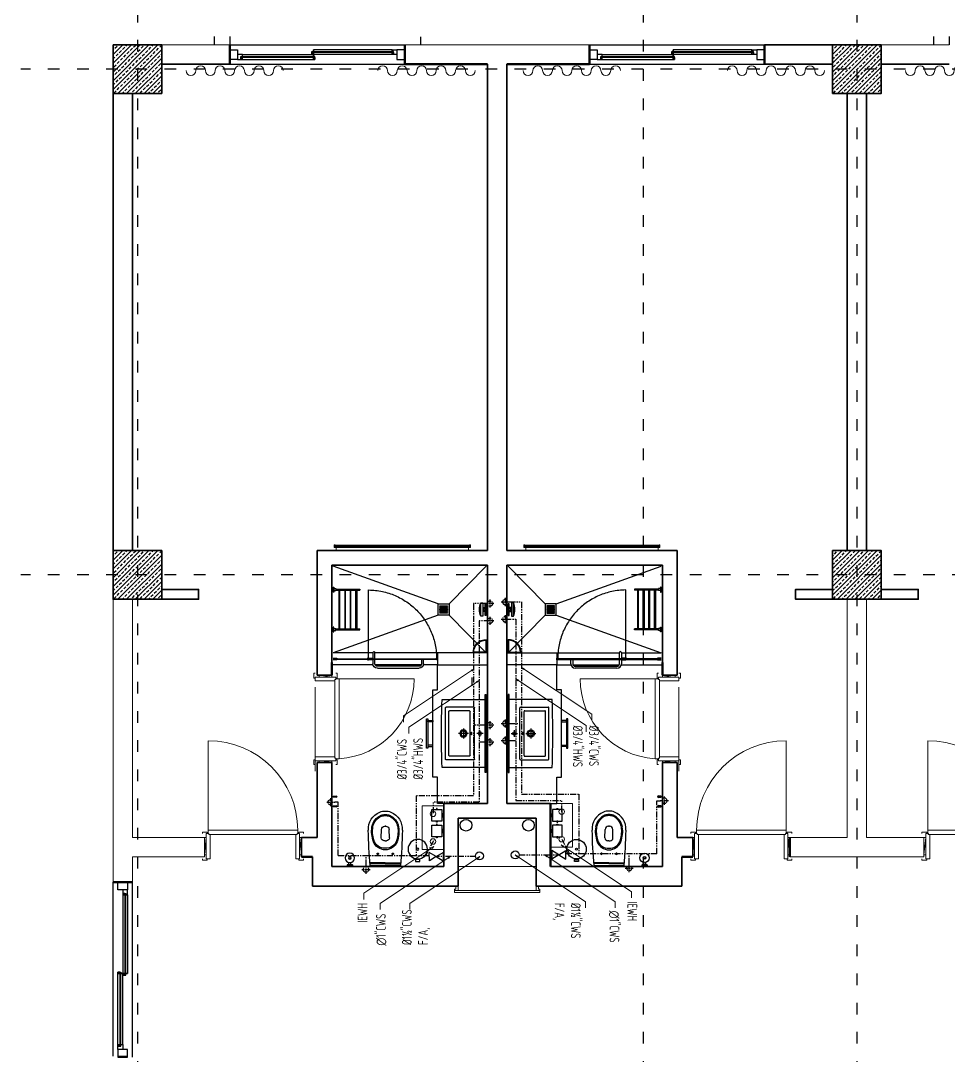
# Model space of a CAD drawing. Header units: millimetres. Extents: x 626118 to 667468, y 4481694 to 4492717.
# Drawn here: x 653691 to 654646, y 4484870 to 4485935 of the extents above; entities that cross this region are included whole.
import ezdxf

# ---------------------------------------------------------------- set-up
doc = ezdxf.new("R2010")
doc.units = ezdxf.units.MM
for name, pattern in [('ACAD_ISO03W100', [30, 12, -18]), ('DASHDOT', [1, 0.5, -0.25, 0, -0.25]), ('DUZ', [500, 500]), ('HIDDEN', [0.375, 0.25, -0.125]), ('HIDDEN2', [0.1875, 0.125, -0.0625]), ('PHANTOM', [2.5, 1.25, -0.25, 0.25, -0.25, 0.25, -0.25])]:
    doc.linetypes.add(name, pattern=pattern)
doc.layers.get('0').update_dxf_attribs({"color": 1, "linetype": 'DUZ'})
for name, color, linetype in [('0 MC MAHAL', 94, 'Continuous'), ('a_cam', 161, 'Continuous'), ('a_gorunus', 233, 'Continuous'), ('a_mobilya', 1, 'Continuous'), ('a_mobilya_tarama', 253, 'Continuous'), ('a_seramik', 241, 'Continuous'), ('a_seramik_tarama', 85, 'Continuous'), ('a_vitrifiye', 195, 'Continuous'), ('AGAC', 116, 'Continuous'), ('CWS', 2, 'DASHDOT'), ('GI-PIPE', 4, 'Continuous'), ('KOLTAR_F', 145, 'Continuous'), ('PEN', 161, 'Continuous'), ('PL-CWS', 80, 'PHANTOM'), ('PL_TEXT', 3, 'Continuous'), ('söve', 26, 'DUZ'), ('TESİSAT', 57, 'Continuous')]:
    doc.layers.add(name, color=color, linetype=linetype)
for name, color, linetype, lineweight in [('cam', 143, 'Continuous', 20), ('DUV', 220, 'Continuous', 50), ('DUVAR', 7, 'Continuous', 35), ('FE_MOBTEF.2', 33, 'Continuous', 18), ('FE_PERDE', 205, 'Continuous', 15), ('gor25', 142, 'Continuous', 25), ('iç duvar', 7, 'Continuous', 50), ('KAPEN', 151, 'Continuous', 9), ('KOLON_F', 3, 'Continuous', 35), ('sabt_tef', 181, 'Continuous', 30), ('WH', 7, 'Continuous', 5)]:
    doc.layers.add(name, color=color, linetype=linetype, lineweight=lineweight)
doc.styles.add('din.shx', font='din.shx', dxfattribs={"width": 0.7})

# ---------------------------------------------------------------- blocks, each defined once
blk = doc.blocks.new('new block')
at = {"layer": 'KAPEN'}
for p, q in [((105202.053, 48261.86), (105202.02, 48261.86)), ((105202.053, 48261.853), (105202.053, 48261.86)), ((105202.063, 48261.853), (105202.053, 48261.853)), ((105202.063, 48261.047), (105202.063, 48261.853)), ((105201.25, 48261.04), (105202.053, 48261.04)), ((105202.053, 48261.047), (105202.063, 48261.047)), ((105202.053, 48261.04), (105202.053, 48261.047))]:
    blk.add_line(p, q, dxfattribs=at)
for points in [[(105202.02, 48261.04), (105202.02, 48261.86)], [(105202.055, 48261.92), (105202.04, 48261.92), (105202.04, 48261.87), (105202.055, 48261.87)], [(105202.225, 48261.88), (105202.225, 48261.9), (105202.095, 48261.88), (105202.095, 48261.9)], [(105202.265, 48261.92), (105202.28, 48261.92), (105202.28, 48261.87), (105202.265, 48261.87)], [(105202.055, 48260.98), (105202.04, 48260.98), (105202.04, 48261.03), (105202.055, 48261.03)], [(105202.225, 48261.02), (105202.225, 48261), (105202.095, 48261.02), (105202.095, 48261)], [(105202.265, 48260.98), (105202.28, 48260.98), (105202.28, 48261.03), (105202.265, 48261.03)]]:
    blk.add_lwpolyline(points, dxfattribs=at)
for points in [[(105202.055, 48261.88), (105202.055, 48261.855), (105202.065, 48261.855), (105202.065, 48261.84), (105202.265, 48261.84), (105202.265, 48261.88)], [(105202.055, 48261.02), (105202.055, 48261.045), (105202.065, 48261.045), (105202.065, 48261.06), (105202.265, 48261.06), (105202.265, 48261.02)]]:
    blk.add_lwpolyline(points, close=True, dxfattribs=at)
blk.add_arc((105202.071, 48261.04), 0.822, 93.6023, 180, dxfattribs=at)
blk = doc.blocks.new('K210')
for p, q in [((0.04, 0.985), (0.04, 0.032)), ((0.04, 0.032), (0.047, 0.032)), ((0.047, 0.032), (0.047, 0.022)), ((0.047, 0.022), (0.953, 0.022)), ((0.953, 0.032), (0.96, 0.032)), ((0.953, 0.022), (0.953, 0.032)), ((0.96, 0.032), (0.96, 0.065))]:
    blk.add_line(p, q)
for points in [[(-0.02, 0.03), (-0.02, 0.045), (0.03, 0.045), (0.03, 0.03)], [(0.04, 0.065), (0.96, 0.065)], [(1.02, 0.03), (1.02, 0.045), (0.97, 0.045), (0.97, 0.03)], [(0.02, -0.19), (0, -0.19), (0.02, -0.01), (0, -0.01)], [(0.98, -0.19), (1, -0.19), (0.98, -0.01), (1, -0.01)], [(-0.02, -0.23), (-0.02, -0.245), (0.03, -0.245), (0.03, -0.23)], [(1.02, -0.23), (1.02, -0.245), (0.97, -0.245), (0.97, -0.23)]]:
    blk.add_lwpolyline(points)
for points in [[(0.02, 0.03), (0.045, 0.03), (0.045, 0.02), (0.06, 0.02), (0.06, -0.23), (0.02, -0.23)], [(0.98, 0.03), (0.955, 0.03), (0.955, 0.02), (0.94, 0.02), (0.94, -0.23), (0.98, -0.23)]]:
    blk.add_lwpolyline(points, close=True)
blk.add_arc((0.04, 0.065), 0.92, 0, 90)
blk = doc.blocks.new('rgtkjıtdkfgölv')
at = {"layer": 'FE_MOBTEF.2'}
for p, q in [((104445.908, 48877.932), (104445.908, 48877.962)), ((104447.268, 48877.932), (104447.268, 48877.962)), ((104445.908, 48877.932), (104445.888, 48877.932)), ((104445.888, 48877.932), (104445.888, 48877.902)), ((104445.888, 48877.902), (104445.898, 48877.902)), ((104445.898, 48877.914), (104445.898, 48877.922)), ((104445.898, 48877.922), (104447.278, 48877.922)), ((104445.898, 48877.922), (104445.908, 48877.922)), ((104445.898, 48877.902), (104445.898, 48877.922)), ((104445.898, 48877.908), (104445.898, 48877.914)), ((104445.898, 48877.914), (104447.278, 48877.914)), ((104447.278, 48877.914), (104445.898, 48877.914)), ((104447.278, 48877.908), (104445.898, 48877.908)), ((104445.908, 48877.922), (104445.908, 48877.932)), ((104447.261, 48877.932), (104445.914, 48877.932)), ((104447.268, 48877.932), (104447.288, 48877.932)), ((104447.268, 48877.922), (104447.268, 48877.932)), ((104447.278, 48877.922), (104447.268, 48877.922)), ((104447.278, 48877.902), (104447.278, 48877.922)), ((104447.278, 48877.922), (104447.278, 48877.914)), ((104447.278, 48877.914), (104447.278, 48877.908)), ((104447.288, 48877.902), (104447.278, 48877.902)), ((104447.288, 48877.932), (104447.288, 48877.902))]:
    blk.add_line(p, q, dxfattribs=at)
blk = doc.blocks.new('urejjnjf')
at = {"layer": 'sabt_tef'}
for p, q in [((104450.066, 49042.304), (104449.756, 49042.304)), ((104449.911, 49042.284), (104449.756, 49042.284)), ((104449.911, 49042.276), (104449.756, 49042.276)), ((104449.911, 49042.284), (104450.066, 49042.284)), ((104449.911, 49042.276), (104450.066, 49042.276)), ((104449.846, 49042.184), (104449.822, 49042.184)), ((104449.834, 49042.195), (104449.834, 49042.184)), ((104449.834, 49042.173), (104449.834, 49042.184)), ((104449.976, 49042.184), (104450.001, 49042.184)), ((104449.989, 49042.195), (104449.989, 49042.184)), ((104449.989, 49042.173), (104449.989, 49042.184)), ((104449.911, 49042.051), (104449.9, 49042.051)), ((104449.911, 49042.051), (104449.923, 49042.051)), ((104449.87, 49042.02), (104449.872, 49041.935)), ((104449.953, 49042.02), (104449.95, 49041.935)), ((104449.911, 49041.901), (104449.907, 49041.901)), ((104449.907, 49041.901), (104449.911, 49041.901)), ((104449.915, 49041.901), (104449.911, 49041.901)), ((104449.911, 49041.901), (104449.915, 49041.901))]:
    blk.add_line(p, q, dxfattribs=at)
for centre, major_axis, start_param, end_param in [((104454.736, 49041.852), (3.536, 3.536), 2.265542, 2.338186), ((104445.087, 49041.852), (-3.536, 3.536), 3.944999, 4.017643), ((104449.911, 49042.014), (0.0919, 0.0919), 0.785398, 1.997007), ((104449.834, 49042.184), (-0.0053, 0.0053), 3.926991, 7.068583), ((104449.834, 49042.184), (0.0053, 0.0053), 2.356194, 5.497787), ((104449.911, 49042.014), (-0.0919, 0.0919), 4.286178, 5.497787), ((104449.989, 49042.184), (-0.0053, 0.0053), 3.926991, 7.068583), ((104449.989, 49042.184), (0.0053, 0.0053), 2.356194, 5.497787), ((104450.07, 49041.955), (0.212, 0.212), 1.997007, 2.51551), ((104450.07, 49041.955), (0.205, 0.205), 2.057267, 2.51551), ((104449.9, 49042.015), (-0.0778, 0.0778), -0.884575, 0.555132), ((104449.9, 49042.021), (0.0212, 0.0212), 0.785398, 2.385987), ((104449.922, 49042.015), (0.0778, 0.0778), 5.728053, 7.16776), ((104449.923, 49042.021), (-0.0212, 0.0212), 3.897198, 5.497787), ((104449.752, 49041.955), (0.205, 0.205), 5.338472, 5.796715), ((104449.752, 49041.955), (0.212, 0.212), 5.338472, 5.856974), ((104449.926, 49041.931), (-0.134, 0.134), 0.731068, 1.971798), ((104449.907, 49041.936), (-0.0247, 0.0247), 0.815191, 2.356194), ((104449.915, 49041.936), (0.0247, 0.0247), 3.926991, 5.467994), ((104449.896, 49041.931), (0.134, 0.134), 4.311388, 5.552117), ((104449.926, 49041.931), (0.109, 0.109), 2.51551, 3.542594), ((104449.926, 49041.931), (-0.102, 0.102), 0.944713, 1.971798), ((104449.896, 49041.931), (-0.102, 0.102), 2.740591, 3.767676), ((104449.896, 49041.931), (-0.109, 0.109), 2.740591, 3.767676), ((104449.911, 49041.894), (0.106, 0.106), 3.542594, 3.926991), ((104449.911, 49041.894), (0.0806, 0.0806), 3.542594, 3.926991), ((104449.911, 49041.894), (0.0735, 0.0735), 3.542594, 3.926991), ((104449.911, 49041.894), (-0.0735, 0.0735), 2.356194, 2.740591), ((104449.911, 49041.894), (-0.0806, 0.0806), 2.356194, 2.740591), ((104449.911, 49041.894), (-0.106, 0.106), 2.356194, 2.740591)]:
    blk.add_ellipse(centre, major_axis=major_axis, ratio=1, start_param=start_param, end_param=end_param, dxfattribs=at)
blk = doc.blocks.new('sj4rıekfsdöşlçdoeköd')
blk.add_line((104449.338, 48901.752), (104449.338, 48901.767))
at = {"layer": 'a_cam'}
for p, q in [((104448.32, 48901.126), (104448.32, 48901.118)), ((104448.668, 48901.126), (104448.32, 48901.126)), ((104448.32, 48901.118), (104448.668, 48901.118)), ((104448.668, 48901.118), (104448.668, 48901.126)), ((104448.686, 48901.126), (104448.686, 48901.118)), ((104449.378, 48901.126), (104448.686, 48901.126)), ((104448.686, 48901.118), (104449.378, 48901.118)), ((104449.378, 48901.118), (104449.378, 48901.126))]:
    blk.add_line(p, q, dxfattribs=at)
at = {"layer": 'a_gorunus'}
for p, q in [((104448.724, 48901.18), (104448.312, 48901.18)), ((104449.221, 48901.18), (104448.746, 48901.18)), ((104449.388, 48901.18), (104449.242, 48901.18)), ((104448.723, 48901.056), (104448.312, 48901.056)), ((104449.388, 48901.056), (104448.743, 48901.056))]:
    blk.add_line(p, q, dxfattribs=at)
at = {"layer": 'a_mobilya'}
for p, q in [((104448.723, 48901.126), (104448.723, 48901.17)), ((104448.743, 48901.17), (104448.743, 48901.126)), ((104448.768, 48901.215), (104449.198, 48901.215)), ((104449.198, 48901.195), (104448.768, 48901.195)), ((104449.223, 48901.126), (104449.223, 48901.17)), ((104449.243, 48901.17), (104449.243, 48901.126)), ((104448.723, 48901.055), (104448.723, 48901.118)), ((104448.743, 48901.118), (104448.743, 48901.055))]:
    blk.add_line(p, q, dxfattribs=at)
for centre, major_axis, start_param, end_param in [((104448.768, 48901.17), (0.0318, 0.0318), 0.785398, 2.356194), ((104448.768, 48901.17), (0.0177, 0.0177), 0.785398, 2.356194), ((104449.198, 48901.17), (-0.0318, 0.0318), 3.926991, 5.497787), ((104449.198, 48901.17), (-0.0177, 0.0177), 3.926991, 5.497787), ((104448.733, 48901.055), (0.00707, 0.00707), 2.356194, 5.497787)]:
    blk.add_ellipse(centre, major_axis=major_axis, ratio=1, start_param=start_param, end_param=end_param, dxfattribs=at)
at = {"layer": 'a_mobilya_tarama', "linetype": 'HIDDEN2', "ltscale": 200}
for p, q in [((104449.393, 48900.67), (104448.312, 48901.056)), ((104449.508, 48900.67), (104449.888, 48901.056)), ((104449.41, 48900.626), (104449.41, 48900.621)), ((104449.49, 48900.626), (104449.41, 48900.626)), ((104449.41, 48900.621), (104449.49, 48900.621)), ((104449.411, 48900.65), (104449.411, 48900.645)), ((104449.491, 48900.65), (104449.411, 48900.65)), ((104449.411, 48900.645), (104449.491, 48900.645)), ((104449.411, 48900.638), (104449.411, 48900.633)), ((104449.491, 48900.638), (104449.411, 48900.638)), ((104449.411, 48900.633), (104449.491, 48900.633)), ((104449.49, 48900.621), (104449.49, 48900.626)), ((104449.491, 48900.645), (104449.491, 48900.65)), ((104449.491, 48900.633), (104449.491, 48900.638)), ((104449.393, 48900.555), (104448.312, 48900.168)), ((104449.41, 48900.603), (104449.41, 48900.598)), ((104449.49, 48900.603), (104449.41, 48900.603)), ((104449.41, 48900.598), (104449.49, 48900.598)), ((104449.41, 48900.592), (104449.41, 48900.587)), ((104449.49, 48900.592), (104449.41, 48900.592)), ((104449.41, 48900.587), (104449.49, 48900.587)), ((104449.41, 48900.58), (104449.41, 48900.575)), ((104449.49, 48900.58), (104449.41, 48900.58)), ((104449.41, 48900.575), (104449.49, 48900.575)), ((104449.411, 48900.615), (104449.411, 48900.61)), ((104449.491, 48900.615), (104449.411, 48900.615)), ((104449.411, 48900.61), (104449.491, 48900.61)), ((104449.49, 48900.598), (104449.49, 48900.603)), ((104449.49, 48900.587), (104449.49, 48900.592)), ((104449.49, 48900.575), (104449.49, 48900.58)), ((104449.491, 48900.61), (104449.491, 48900.615)), ((104449.508, 48900.555), (104449.888, 48900.168))]:
    blk.add_line(p, q, dxfattribs=at)
at = {"layer": 'a_seramik'}
for p, q in [((104449.388, 48902.606), (104449.388, 48902.337)), ((104449.45, 48902.606), (104449.388, 48902.606)), ((104449.338, 48902.337), (104449.338, 48901.437)), ((104449.388, 48902.337), (104449.338, 48902.337)), ((104449.338, 48901.437), (104449.388, 48901.437)), ((104449.388, 48901.437), (104449.388, 48901.18)), ((104449.388, 48901.18), (104449.9, 48901.18)), ((104449.388, 48901.056), (104449.388, 48901.18)), ((104449.9, 48901.056), (104449.388, 48901.056))]:
    blk.add_line(p, q, dxfattribs=at)
at = {"layer": 'a_seramik_tarama'}
for p, q in [((104448.85, 48901.18), (104448.85, 48901.195)), ((104449.15, 48901.18), (104449.15, 48901.195))]:
    blk.add_line(p, q, dxfattribs=at)
at = {"layer": 'a_vitrifiye'}
for p, q in [((104449.888, 48901.487), (104449.888, 48902.287)), ((104448.352, 48901.129), (104448.312, 48901.129)), ((104448.312, 48901.114), (104448.352, 48901.114)), ((104448.315, 48901.126), (104448.352, 48901.126)), ((104448.352, 48901.117), (104448.315, 48901.117)), ((104448.352, 48901.126), (104448.352, 48901.129)), ((104448.352, 48901.114), (104448.352, 48901.117)), ((104448.668, 48901.129), (104448.678, 48901.129)), ((104448.668, 48901.114), (104448.668, 48901.129)), ((104448.678, 48901.114), (104448.668, 48901.114)), ((104448.678, 48901.129), (104448.678, 48901.114)), ((104448.678, 48901.114), (104448.718, 48901.114)), ((104448.681, 48901.117), (104448.681, 48901.126)), ((104448.681, 48901.126), (104448.718, 48901.126)), ((104448.718, 48901.117), (104448.681, 48901.117)), ((104449.378, 48901.129), (104449.378, 48901.114)), ((104449.378, 48901.129), (104449.378, 48901.114)), ((104449.388, 48901.129), (104449.378, 48901.129)), ((104449.378, 48901.114), (104449.388, 48901.114)), ((104449.388, 48901.129), (104449.388, 48901.114)), ((104449.388, 48901.114), (104449.388, 48901.129))]:
    blk.add_line(p, q, dxfattribs=at)
at = {"layer": 'a_vitrifiye', "linetype": 'HIDDEN', "ltscale": 10}
for p, q in [((104448.678, 48901.129), (104448.678, 48900.411)), ((104448.718, 48901.129), (104448.678, 48901.129))]:
    blk.add_line(p, q, dxfattribs=at)
at = {"layer": 'a_vitrifiye', "linetype": 'HIDDEN'}
for p, q in [((104448.718, 48901.129), (104448.718, 48901.126)), ((104448.718, 48901.114), (104448.718, 48901.117))]:
    blk.add_line(p, q, dxfattribs=at)
at = {"layer": 'a_vitrifiye', "linetype": 'HIDDEN', "ltscale": 10}
blk.add_ellipse((104448.672, 48901.117), major_axis=(-0.499, 0.499), ratio=1, start_param=2.364699, end_param=3.928437, dxfattribs=at)
at = {"layer": 'sabt_tef'}
for p, q in [((104448.457, 48903.238), (104448.457, 48903.244)), ((104448.512, 48903.244), (104448.457, 48903.244)), ((104448.512, 48903.238), (104448.457, 48903.238)), ((104448.46, 48903.234), (104448.46, 48903.238)), ((104448.46, 48903.234), (104448.509, 48903.234)), ((104448.475, 48903.232), (104448.475, 48903.214)), ((104448.495, 48903.232), (104448.495, 48903.214)), ((104448.509, 48903.234), (104448.509, 48903.238)), ((104448.512, 48903.238), (104448.512, 48903.244)), ((104449.162, 48903.202), (104449.205, 48903.202)), ((104449.162, 48903.181), (104449.162, 48903.202)), ((104449.205, 48903.181), (104449.162, 48903.181)), ((104449.205, 48903.202), (104449.205, 48903.181)), ((104449.375, 48902.959), (104449.375, 48902.949)), ((104449.385, 48902.959), (104449.375, 48902.959)), ((104449.385, 48902.949), (104449.385, 48902.959)), ((104449.43, 48902.949), (104449.33, 48902.949)), ((104449.33, 48902.949), (104449.33, 48902.829)), ((104449.375, 48902.949), (104449.385, 48902.949)), ((104449.43, 48902.829), (104449.43, 48902.949)), ((104449.43, 48902.892), (104449.435, 48902.892)), ((104449.435, 48902.887), (104449.43, 48902.887)), ((104449.435, 48902.904), (104449.445, 48902.904)), ((104449.435, 48902.874), (104449.435, 48902.904)), ((104449.435, 48902.892), (104449.435, 48902.887)), ((104449.445, 48902.874), (104449.435, 48902.874)), ((104449.445, 48902.904), (104449.445, 48902.874)), ((104449.33, 48902.829), (104449.43, 48902.829)), ((104449.43, 48902.789), (104449.33, 48902.789)), ((104449.33, 48902.789), (104449.33, 48902.669)), ((104449.375, 48902.829), (104449.385, 48902.829)), ((104449.375, 48902.819), (104449.375, 48902.829)), ((104449.385, 48902.819), (104449.375, 48902.819)), ((104449.375, 48902.799), (104449.375, 48902.789)), ((104449.385, 48902.799), (104449.375, 48902.799)), ((104449.375, 48902.789), (104449.385, 48902.789)), ((104449.385, 48902.829), (104449.385, 48902.819)), ((104449.385, 48902.789), (104449.385, 48902.799)), ((104449.43, 48902.669), (104449.43, 48902.789)), ((104448.312, 48902.641), (104448.312, 48902.631)), ((104448.342, 48902.641), (104448.312, 48902.641)), ((104448.342, 48902.641), (104448.342, 48902.645)), ((104449.33, 48902.669), (104449.43, 48902.669)), ((104449.375, 48902.669), (104449.385, 48902.669)), ((104449.375, 48902.659), (104449.375, 48902.669)), ((104449.385, 48902.659), (104449.375, 48902.659)), ((104449.385, 48902.669), (104449.385, 48902.659)), ((104449.43, 48902.732), (104449.435, 48902.732)), ((104449.435, 48902.727), (104449.43, 48902.727)), ((104449.435, 48902.744), (104449.445, 48902.744)), ((104449.435, 48902.714), (104449.435, 48902.744)), ((104449.435, 48902.732), (104449.435, 48902.727)), ((104449.445, 48902.714), (104449.435, 48902.714)), ((104449.445, 48902.744), (104449.445, 48902.714)), ((104448.312, 48902.631), (104448.342, 48902.631)), ((104448.312, 48902.541), (104448.312, 48902.531)), ((104448.342, 48902.541), (104448.312, 48902.541)), ((104448.342, 48902.627), (104448.342, 48902.631)), ((104448.342, 48902.541), (104448.342, 48902.545)), ((104448.312, 48902.531), (104448.342, 48902.531)), ((104448.342, 48902.527), (104448.342, 48902.531)), ((104449.881, 48902.237), (104449.44, 48902.237)), ((104449.878, 48902.287), (104449.878, 48901.487)), ((104449.888, 48902.287), (104449.878, 48902.287)), ((104449.888, 48901.544), (104449.888, 48902.23)), ((104449.468, 48902.15), (104449.468, 48901.624)), ((104449.761, 48902.157), (104449.475, 48902.157)), ((104449.504, 48902.114), (104449.504, 48901.66)), ((104449.716, 48902.121), (104449.511, 48902.121)), ((104449.723, 48902.114), (104449.723, 48901.66)), ((104449.768, 48902.15), (104449.768, 48901.624)), ((104449.273, 48902.037), (104449.273, 48901.737)), ((104449.288, 48902.037), (104449.273, 48902.037)), ((104449.288, 48901.737), (104449.288, 48902.037)), ((104449.288, 48902.007), (104449.288, 48902.022)), ((104449.288, 48902.022), (104449.338, 48902.022)), ((104449.338, 48902.007), (104449.288, 48902.007)), ((104449.653, 48901.835), (104449.653, 48901.94)), ((104449.823, 48901.92), (104449.823, 48901.854)), ((104449.706, 48901.887), (104449.601, 48901.887)), ((104449.856, 48901.887), (104449.791, 48901.887)), ((104449.273, 48901.737), (104449.288, 48901.737)), ((104449.288, 48901.767), (104449.288, 48901.752)), ((104449.338, 48901.767), (104449.288, 48901.767)), ((104449.288, 48901.752), (104449.338, 48901.752)), ((104449.761, 48901.617), (104449.475, 48901.617)), ((104449.716, 48901.653), (104449.511, 48901.653)), ((104449.44, 48901.537), (104449.881, 48901.537)), ((104449.878, 48901.487), (104449.888, 48901.487)), ((104449.888, 48901.056), (104449.754, 48901.056)), ((104449.883, 48901.051), (104449.759, 48901.051)), ((104449.883, 48900.927), (104449.883, 48901.051)), ((104449.888, 48900.922), (104449.888, 48901.056)), ((104448.312, 48900.792), (104448.312, 48900.842)), ((104448.312, 48900.842), (104448.322, 48900.842)), ((104448.322, 48900.842), (104448.322, 48900.792)), ((104448.322, 48900.792), (104448.312, 48900.792)), ((104448.322, 48900.827), (104448.342, 48900.827)), ((104448.322, 48900.807), (104448.342, 48900.807)), ((104448.342, 48900.827), (104448.342, 48900.807)), ((104448.342, 48900.822), (104448.587, 48900.822)), ((104448.342, 48900.812), (104448.587, 48900.812)), ((104448.372, 48900.812), (104448.382, 48900.812)), ((104448.372, 48900.412), (104448.372, 48900.812)), ((104448.382, 48900.812), (104448.382, 48900.412)), ((104448.432, 48900.812), (104448.442, 48900.812)), ((104448.432, 48900.412), (104448.432, 48900.812)), ((104448.442, 48900.812), (104448.442, 48900.412)), ((104448.487, 48900.812), (104448.497, 48900.812)), ((104448.487, 48900.412), (104448.487, 48900.812)), ((104448.497, 48900.812), (104448.497, 48900.412)), ((104448.557, 48900.812), (104448.547, 48900.812)), ((104448.547, 48900.812), (104448.547, 48900.412)), ((104448.557, 48900.412), (104448.557, 48900.812)), ((104448.587, 48900.822), (104448.587, 48900.812)), ((104449.393, 48900.67), (104449.393, 48900.555)), ((104449.508, 48900.67), (104449.393, 48900.67)), ((104449.508, 48900.555), (104449.508, 48900.67)), ((104449.853, 48900.682), (104449.833, 48900.682)), ((104449.833, 48900.682), (104449.833, 48900.542)), ((104449.853, 48900.682), (104449.833, 48900.682)), ((104449.853, 48900.617), (104449.853, 48900.682)), ((104449.853, 48900.542), (104449.853, 48900.682)), ((104449.865, 48900.617), (104449.853, 48900.617)), ((104449.865, 48900.617), (104449.853, 48900.617)), ((104449.858, 48900.632), (104449.858, 48900.617)), ((104449.878, 48900.632), (104449.858, 48900.632)), ((104449.888, 48900.624), (104449.863, 48900.624)), ((104449.863, 48900.624), (104449.863, 48900.622)), ((104449.863, 48900.622), (104449.863, 48900.624)), ((104449.863, 48900.624), (104449.888, 48900.624)), ((104449.863, 48900.622), (104449.873, 48900.622)), ((104449.883, 48900.622), (104449.863, 48900.622)), ((104449.878, 48900.672), (104449.878, 48900.624)), ((104449.888, 48900.672), (104449.878, 48900.672)), ((104449.878, 48900.624), (104449.878, 48900.632)), ((104449.883, 48900.602), (104449.883, 48900.622)), ((104449.888, 48900.552), (104449.888, 48900.672)), ((104449.888, 48900.6), (104449.888, 48900.624)), ((104449.888, 48900.624), (104449.888, 48900.6)), ((104449.393, 48900.555), (104449.508, 48900.555)), ((104449.833, 48900.542), (104449.853, 48900.542)), ((104449.833, 48900.542), (104449.853, 48900.542)), ((104449.853, 48900.542), (104449.853, 48900.607)), ((104449.853, 48900.607), (104449.865, 48900.607)), ((104449.853, 48900.607), (104449.865, 48900.607)), ((104449.858, 48900.607), (104449.858, 48900.592)), ((104449.858, 48900.592), (104449.878, 48900.592)), ((104449.873, 48900.602), (104449.863, 48900.602)), ((104449.863, 48900.602), (104449.863, 48900.6)), ((104449.863, 48900.6), (104449.863, 48900.602)), ((104449.863, 48900.602), (104449.883, 48900.602)), ((104449.863, 48900.6), (104449.888, 48900.6)), ((104449.888, 48900.6), (104449.863, 48900.6)), ((104449.878, 48900.592), (104449.878, 48900.6)), ((104449.878, 48900.6), (104449.878, 48900.552)), ((104449.878, 48900.552), (104449.888, 48900.552)), ((104448.312, 48900.432), (104448.312, 48900.382)), ((104448.322, 48900.432), (104448.312, 48900.432)), ((104448.322, 48900.382), (104448.322, 48900.432)), ((104448.322, 48900.417), (104448.342, 48900.417)), ((104448.342, 48900.397), (104448.342, 48900.417)), ((104448.342, 48900.412), (104448.587, 48900.412)), ((104448.382, 48900.412), (104448.372, 48900.412)), ((104448.442, 48900.412), (104448.432, 48900.412)), ((104448.497, 48900.412), (104448.487, 48900.412)), ((104448.547, 48900.412), (104448.557, 48900.412)), ((104448.587, 48900.402), (104448.587, 48900.412)), ((104448.312, 48900.382), (104448.322, 48900.382)), ((104448.322, 48900.397), (104448.342, 48900.397)), ((104448.342, 48900.402), (104448.587, 48900.402))]:
    blk.add_line(p, q, dxfattribs=at)
for centre, major_axis, ratio, start_param, end_param in [((104448.485, 48903.166), (0.0346, 0.0346), 1, 0.785398, 7.068583), ((104448.485, 48903.166), (0.0099, 0.0099), 1, 0.785398, 7.068583), ((104448.485, 48903.166), (-0.00707, 0.00707), 1, -0.785398, 5.497787), ((104449.184, 48903.076), (-0.0708, 0.0708), 1, -0.785398, 5.497787), ((104449.184, 48903.076), (0.00765, 0.00765), 1, 0.785398, 7.068583), ((104448.342, 48902.636), (0.00636, 0.00636), 1, 3.926991, 7.068583), ((104448.342, 48902.536), (0.00636, 0.00636), 1, 3.926991, 7.068583), ((104461.193, 48901.887), (8.319, 8.319), 1, 2.327015, 2.385374), ((104449.44, 48902.23), (-0.00495, 0.00495), 1, -0.785398, 0.751244), ((104449.881, 48902.23), (-0.00495, 0.00495), 1, 3.926991, 5.497787), ((104449.475, 48902.15), (-0.00495, 0.00495), 1, -0.785398, 0.785398), ((104449.511, 48902.114), (-0.00495, 0.00495), 1, -0.785398, 0.785398), ((104449.716, 48902.114), (-0.00495, 0.00495), 1, 3.926991, 5.497787), ((104449.761, 48902.15), (-0.00495, 0.00495), 1, 3.926991, 5.497787), ((104449.653, 48901.887), (0.0265, 0.0265), 1, 3.926991, 10.210176), ((104449.653, 48901.887), (0.0184, 0.0184), 1, 3.926991, 10.210176), ((104449.737, 48901.887), (0, 0.0123), 0.321168, 0, 6.283185), ((104449.823, 48901.887), (0.0124, 0.0124), 1, 3.926991, 10.210176), ((104449.475, 48901.624), (0.00495, 0.00495), 1, 2.356194, 3.926991), ((104449.511, 48901.66), (0.00495, 0.00495), 1, 2.356194, 3.926991), ((104449.716, 48901.66), (0.00495, 0.00495), 1, 3.926991, 5.497787), ((104449.761, 48901.624), (0.00495, 0.00495), 1, 3.926991, 5.497787), ((104449.44, 48901.544), (-0.00495, 0.00495), 1, 0.819553, 2.356194), ((104449.881, 48901.544), (0.00495, 0.00495), 1, 3.926991, 5.497787), ((104449.884, 48901.052), (-0.0917, 0.0917), 1, 0.751374, 2.390218), ((104449.884, 48901.052), (-0.0882, 0.0882), 1, 0.790124, 2.351469), ((104449.989, 48900.612), (0.121, 0.121), 1, 1.934008, 2.778381), ((104449.989, 48900.612), (0.121, 0.121), 1, 1.934008, 2.778381), ((104449.873, 48900.612), (0.00707, 0.00707), 1, 0.785398, 7.068583), ((104449.873, 48900.612), (-0.00707, 0.00707), 1, -0.785398, 0.261799), ((104449.873, 48900.612), (0.00707, 0.00707), 1, 2.879793, 3.926991)]:
    blk.add_ellipse(centre, major_axis=major_axis, ratio=ratio, start_param=start_param, end_param=end_param, dxfattribs=at)
at = {"layer": '0 MC MAHAL'}
blk.add_blockref('urejjnjf', (-1.061, -139.06), dxfattribs=at)
blk = doc.blocks.new('GEN_BLOCK00601')
at = {"linetype": 'Continuous', "ltscale": 50}
for centre, start, end in [((50, 50), 0, 180), ((150, 50), 180, 0), ((250, 50), 0, 180), ((350, 50), 180, 0), ((450, 50), 0, 180), ((550, 50), 180, 0), ((650, 50), 0, 180), ((750, 50), 180, 0), ((850, 50), 0, 180), ((950, 50), 180, 0)]:
    blk.add_arc(centre, 50, start, end, dxfattribs=at)
for tag in ['FLOOR', 'Sfb']:
    blk.add_attdef(tag, (0, 0), '', height=1)
blk = doc.blocks.new('WH')
blk.add_lwpolyline([(-11.63, -8.07), (4.63, -8.07), (4.63, 0), (-11.63, 0)], close=True)
for centre in [(-8.63, -4.03), (1.63, -4.03)]:
    blk.add_circle(centre, 1.02)
blk = doc.blocks.new('GATE')
at = {"layer": 'GI-PIPE', "color": 1, "linetype": 'Continuous'}
for points in [[(-0.02, 6.63), (-4.08, 13.26)], [(3.98, 13.26), (-4.08, 13.26)], [(-0.02, 6.63), (3.98, 13.26)], [(-0.02, 6.63), (-4.02, 0)], [(-4.02, 0), (4.04, 0)], [(-0.02, 6.63), (4.04, 0)]]:
    blk.add_lwpolyline(points, dxfattribs=at)
blk = doc.blocks.new('DN PIPE')
at = {"color": 1}
for p, q in [((1.5, 0), (-1.5, 0)), ((0, -1.5, 0), (0, 1.5, 0))]:
    blk.add_line(p, q, dxfattribs=at)
blk.add_arc((0, 0, 0), 1, 230.6789, 129.3211, dxfattribs=at)
blk = doc.blocks.new('A$C9070866a')
at = {"layer": 'iç duvar', "color": 1, "linetype": 'Continuous', "lineweight": 5}
for p, q in [((54.5, 72.2, 0), (6.4, 0)), ((54.5, 72.2, 0), (52.5, 70.3)), ((54.5, 72.2, 0), (53.4, 69.6)), ((6.4, 0), (0, 0))]:
    blk.add_line(p, q, dxfattribs=at)
blk = doc.blocks.new('A$Caae8b343')
at = {"layer": 'PL-CWS', "ltscale": 5}
for p, q in [((256.1, 160.2, 0), (256.1, 163.7, 0)), ((310.8, 160.2), (256.1, 160.2)), ((310.8, 160.2), (310.8, 66.4, 0.6)), ((321.2, 131.6, 0), (310.8, 131.6, 0)), ((249.3, 20.9, 0), (249.3, 80, 0)), ((249.3, 80, 0), (311.2, 80, 0)), ((295.7, 62.3), (310.8, 70.2)), ((311.9, 18.5, 0), (311.9, 58, 0)), ((51.8, 8.3, 0), (51.8, 20.9, 0)), ((51.8, 20.9, 0), (249.3, 20.9, 0)), ((176.7, 8.4, 0), (176.7, 20.9, 0))]:
    blk.add_line(p, q, dxfattribs=at)
at = {"layer": 'PL-CWS', "color": 1, "ltscale": 5}
for p, q in [((256, 15.2, 0), (256, 62.3, 0)), ((267.4, 62.3), (256, 62.3)), ((69.5, 4.1, 0), (69.5, 15.2, 0)), ((69.5, 15.2, 0), (256, 15.2, 0)), ((194.3, 8.4, 0), (194.3, 15.2, 0))]:
    blk.add_line(p, q, dxfattribs=at)
at = {"layer": 'PL-CWS', "linetype": 'Continuous', "ltscale": 3}
blk.add_circle((311.9, 14.4, 0), 4.07, dxfattribs=at)
at = {"layer": 'CWS', "color": 1, "linetype": 'ByBlock', "ltscale": 3, "xscale": 1.075385678613699, "yscale": 1.075385678613699, "zscale": 1.075385678613699, "rotation": 359.7184051430769}
blk.add_blockref('GATE', (311.8, 52.2, 0.6), dxfattribs=at)
at = {"layer": 'iç duvar', "color": 1, "linetype": 'Continuous', "lineweight": 5, "rotation": 180}
for p in [(356.1, 133.9), (366.4, 117.2, 0), (173.6, 93.2, 0), (185.2, 87.4, 0), (366.4, 86.6, 0)]:
    blk.add_blockref('A$C9070866a', p, dxfattribs=at)
at = {"layer": 'PL-CWS', "color": 1, "linetype": 'ByBlock', "xscale": 2.765509595867254, "yscale": 2.765509595867254, "zscale": 2.765509595867254}
for p, rotation in [((256.1, 167.8, 0), 90), ((51.8, 4.1, 0), 270), ((69.5, 4.1, 0), 270), ((176.7, 4.2, 0), 270), ((194.3, 4.2, 0), 270)]:
    blk.add_blockref('DN PIPE', p, dxfattribs=dict(at, rotation=rotation))
blk.add_blockref('DN PIPE', (325.4, 131.6, 0), dxfattribs=at)
at = {"layer": 'WH', "xscale": -2.765509595867254, "yscale": 2.765509595867254, "zscale": 2.765509595867254, "rotation": 180}
blk.add_blockref('WH', (291.2, 51.1, 0), dxfattribs=at)
at = {"layer": 'PL_TEXT', "insert": (380, 139.8, 12.2), "char_height": 10, "width": 380, "attachment_point": 3, "line_spacing_factor": 1.26, "style": 'din.shx'}
blk.add_mtext('IEWH', dxfattribs=at)
at = {"layer": 'PL_TEXT', "char_height": 10, "width": 110.176, "attachment_point": 7, "style": 'din.shx'}
for s, insert in [('∅1"CWS', (369.2, 110.8)), ('%%C3/4"CWS\\P%%C3/4"HWS', (178.9, 73.7)), ('%%C1½"CWS \\PF/A, ', (361.2, 52.7))]:
    blk.add_mtext(s, dxfattribs=dict(at, insert=insert))
blk = doc.blocks.new('A$C30d42b69')
at = {"layer": 'PL-CWS', "ltscale": 5}
for p, q in [((163.7, 687.9, 0), (151, 687.9, 0)), ((151, 687.9, 0), (151, 490.3, 0)), ((163.6, 563, 0), (151, 563, 0)), ((151, 490.3, 0), (91.9, 490.3, 0)), ((91.9, 490.3, 0), (91.9, 428.4, 0)), ((11.8, 483.6, 0), (8.3, 483.6, 0)), ((11.8, 428.9), (11.8, 483.6)), ((109.7, 444), (101.8, 428.9)), ((11.8, 428.9), (105.6, 428.9, 0.6)), ((40.4, 418.4, 0), (40.4, 428.9, 0)), ((153.5, 427.8, 0), (114, 427.8, 0))]:
    blk.add_line(p, q, dxfattribs=at)
at = {"layer": 'PL-CWS', "color": 1, "ltscale": 5}
for p, q in [((167.8, 670.2, 0), (156.8, 670.2, 0)), ((156.8, 670.2, 0), (156.8, 483.7, 0)), ((163.6, 545.3, 0), (156.8, 545.3, 0)), ((156.8, 483.7, 0), (109.7, 483.7, 0)), ((109.7, 472.3), (109.7, 483.7))]:
    blk.add_line(p, q, dxfattribs=at)
at = {"layer": 'PL-CWS', "linetype": 'Continuous', "ltscale": 3}
blk.add_circle((157, 428.5, 0), 4.07, dxfattribs=at)
at = {"layer": 'söve'}
blk.add_line((149.1, 611.9), (149.1, 603.3), dxfattribs=at)
at = {"layer": 'CWS', "color": 1, "linetype": 'ByBlock', "ltscale": 3, "xscale": -1.075385678613699, "yscale": 1.075385678613699, "zscale": 1.075385678613699, "rotation": 90.28159485692315}
blk.add_blockref('GATE', (119.8, 427.8, 0.6), dxfattribs=at)
at = {"layer": 'iç duvar', "color": 1, "linetype": 'Continuous', "lineweight": 5, "xscale": -1, "rotation": 270}
for p in [(78.8, 566.1, 0), (84.5, 554.5, 0), (38.1, 383.6), (54.8, 373.3, 0), (85.4, 373.3, 0)]:
    blk.add_blockref('A$C9070866a', p, dxfattribs=at)
at = {"layer": 'PL-CWS', "color": 1, "linetype": 'ByBlock', "xscale": -2.765509595867254, "yscale": 2.765509595867254, "zscale": 2.765509595867254}
for p, rotation in [((167.8, 687.9, 0), 180), ((167.8, 670.2, 0), 180), ((167.7, 563, 0), 180), ((167.7, 545.3, 0), 180), ((40.4, 414.3, 0), 90)]:
    blk.add_blockref('DN PIPE', p, dxfattribs=dict(at, rotation=rotation))
blk.add_blockref('DN PIPE', (4.1, 483.6, 0), dxfattribs=at)
at = {"layer": 'WH', "xscale": 2.765509595867254, "yscale": 2.765509595867254, "zscale": 2.765509595867254, "rotation": 270}
blk.add_blockref('WH', (120.4, 447.8, 0), dxfattribs=at)
at = {"layer": 'PL_TEXT', "char_height": 10, "width": 110.176, "attachment_point": 7, "rotation": 90, "style": 'din.shx'}
for s, insert in [('%%C3/4"CWS\\P%%C3/4"HWS', (99, 507.1)), ('%%C1½"CWS \\PF/A, ', (106.4, 336.9)), ('∅1"CWS', (61.4, 336.2))]:
    blk.add_mtext(s, dxfattribs=dict(at, insert=insert))
at = {"layer": 'PL_TEXT', "insert": (31.8, 380, 12.2), "char_height": 10, "width": 380, "attachment_point": 3, "rotation": 90, "line_spacing_factor": 1.26, "style": 'din.shx'}
blk.add_mtext('IEWH', dxfattribs=at)

msp = doc.modelspace()

# ---------------------------------------------------------------- hatches: boundary and pattern name
at = {"layer": 'KOLTAR_F'}
h = msp.add_hatch(dxfattribs=at)
h.set_pattern_fill('ANSI33', color=256, style=0)
h.set_pattern_definition([(45, (-6797.8953, -18502.6774), (-4.4901280605, 4.4901280605), []), (45, (-6793.405, -18502.6774), (-4.4901280605, 4.4901280605), [3.175, -1.5875])])
h.paths.add_polyline_path([(653785.58, 4485909.79), (653835.58, 4485909.79), (653835.58, 4485859.79), (653785.58, 4485859.79)])
h = msp.add_hatch(dxfattribs=at)
h.set_pattern_fill('ANSI33', color=256, style=0)
h.set_pattern_definition([(45, (-6057.8953, -18502.6774), (-4.4901280605, 4.4901280605), []), (45, (-6053.405, -18502.6774), (-4.4901280605, 4.4901280605), [3.175, -1.5875])])
h.paths.add_polyline_path([(654525.58, 4485909.79), (654575.58, 4485909.79), (654575.58, 4485859.79), (654525.58, 4485859.79)])
h = msp.add_hatch(dxfattribs=at)
h.set_pattern_fill('ANSI33', color=256, style=0)
h.set_pattern_definition([(45, (-6797.8953, -19022.6774), (-4.4901280605, 4.4901280605), []), (45, (-6793.405, -19022.6774), (-4.4901280605, 4.4901280605), [3.175, -1.5875])])
h.paths.add_polyline_path([(653785.58, 4485389.79), (653835.58, 4485389.79), (653835.58, 4485339.79), (653785.58, 4485339.79)])
h = msp.add_hatch(dxfattribs=at)
h.set_pattern_fill('ANSI33', color=256, style=0)
h.set_pattern_definition([(45, (-6057.8953, -19022.6774), (-4.4901280605, 4.4901280605), []), (45, (-6053.405, -19022.6774), (-4.4901280605, 4.4901280605), [3.175, -1.5875])])
h.paths.add_polyline_path([(654525.58, 4485389.79), (654575.58, 4485389.79), (654575.58, 4485339.79), (654525.58, 4485339.79)])

# ---------------------------------------------------------------- linework, layer by layer
at = {"color": 232, "linetype": 'ACAD_ISO03W100'}
for p, q in [((653810.58, 4486004.79), (653810.58, 4482874.79)), ((654330.58, 4486004.79), (654330.58, 4482874.79)), ((654550.58, 4486004.79), (654550.58, 4482874.79)), ((657630.58, 4485884.79), (653690.58, 4485884.79)), ((657630.58, 4485364.79), (653690.58, 4485364.79))]:
    msp.add_line(p, q, dxfattribs=at)
at = {"layer": 'AGAC'}
for p, q in [((653905.58, 4485909.79), (654085.58, 4485909.79)), ((654275.58, 4485909.79), (654455.58, 4485909.79)), ((653905.58, 4485889.79), (654085.58, 4485889.79)), ((654275.58, 4485889.79), (654455.58, 4485889.79)), ((653785.58, 4484869.79), (653785.58, 4485048.8)), ((653805.58, 4484868.8), (653805.58, 4485048.8))]:
    msp.add_line(p, q, dxfattribs=at)
at = {"layer": 'cam'}
for p, q in [((653917.08, 4485897.79), (653993.08, 4485897.79)), ((653917.08, 4485897.29), (653993.08, 4485897.29)), ((653917.08, 4485896.79), (653993.08, 4485896.79)), ((654074.08, 4485902.79), (653990.08, 4485902.79)), ((654074.08, 4485902.29), (653990.08, 4485902.29)), ((654074.08, 4485901.79), (653990.08, 4485901.79)), ((654287.08, 4485897.79), (654363.08, 4485897.79)), ((654287.08, 4485897.29), (654363.08, 4485897.29)), ((654287.08, 4485896.79), (654363.08, 4485896.79)), ((654444.08, 4485902.79), (654360.08, 4485902.79)), ((654444.08, 4485902.29), (654360.08, 4485902.29)), ((654444.08, 4485901.79), (654360.08, 4485901.79)), ((653797.58, 4485037.3), (653797.58, 4484953.3)), ((653798.08, 4485037.3), (653798.08, 4484953.3)), ((653798.58, 4485037.3), (653798.58, 4484953.3)), ((653792.58, 4484880.3), (653792.58, 4484956.3)), ((653793.08, 4484880.3), (653793.08, 4484956.3)), ((653793.58, 4484880.3), (653793.58, 4484956.3))]:
    msp.add_line(p, q, dxfattribs=at)
at = {"layer": 'DUV'}
for p, q in [((653905.58, 4485889.79), (653905.58, 4485909.79)), ((654085.58, 4485889.79), (654085.58, 4485909.79)), ((654275.58, 4485889.79), (654275.58, 4485909.79)), ((654275.58, 4485889.79), (654275.58, 4485909.79)), ((654275.58, 4485889.79), (654275.58, 4485909.79)), ((654455.58, 4485889.79), (654455.58, 4485909.79)), ((654455.58, 4485889.79), (654455.58, 4485909.79)), ((654455.58, 4485889.79), (654455.58, 4485909.79)), ((654085.58, 4485889.79), (654170.58, 4485889.79)), ((654275.58, 4485889.79), (654190.58, 4485889.79)), ((654010.58, 4485274.79), (654010.58, 4485261.79)), ((654350.58, 4485274.79), (654350.58, 4485261.79)), ((654235.58, 4485129.79), (654235.58, 4485064.79)), ((654481.69, 4485094.79), (654481.69, 4485074.79)), ((653979.47, 4485074.79), (653990.58, 4485074.79)), ((654381.69, 4485074.79), (654370.58, 4485074.79)), ((653785.58, 4485048.8), (653805.58, 4485048.8)), ((653785.58, 4485048.8), (653805.58, 4485048.8))]:
    msp.add_line(p, q, dxfattribs=at)
at = {"layer": 'DUVAR'}
for p, q in [((653905.58, 4485889.79), (653905.58, 4485909.79)), ((654085.58, 4485889.79), (654085.58, 4485909.79)), ((654275.58, 4485889.79), (654275.58, 4485909.79)), ((654455.58, 4485909.79), (654525.58, 4485909.79)), ((654455.58, 4485889.79), (654455.58, 4485909.79)), ((653905.58, 4485889.79), (653835.58, 4485889.79)), ((654170.58, 4485889.79), (654085.58, 4485889.79)), ((654170.58, 4485889.79), (654170.58, 4485389.79)), ((654190.58, 4485889.79), (654190.58, 4485389.79)), ((654190.58, 4485889.79), (654275.58, 4485889.79)), ((654455.58, 4485889.79), (654525.58, 4485889.79)), ((654645.58, 4485889.79), (654575.58, 4485889.79)), ((653785.58, 4485859.79), (653785.58, 4485389.79)), ((653805.58, 4485859.79), (653805.58, 4485389.79)), ((654540.58, 4485859.79), (654540.58, 4485389.79)), ((654560.58, 4485859.79), (654560.58, 4485389.79)), ((653995.58, 4485389.79), (654170.58, 4485389.79)), ((653995.58, 4485389.79), (653995.58, 4485261.79)), ((654365.58, 4485389.79), (654190.58, 4485389.79)), ((654365.58, 4485389.79), (654365.58, 4485261.79)), ((654010.58, 4485374.79), (654170.58, 4485374.79)), ((654010.58, 4485374.79), (654010.58, 4485261.79)), ((654170.58, 4485374.79), (654170.58, 4485129.79)), ((654190.58, 4485374.79), (654190.58, 4485129.79)), ((654350.58, 4485374.79), (654190.58, 4485374.79)), ((654350.58, 4485374.79), (654350.58, 4485261.79)), ((654010.58, 4485261.79), (653995.58, 4485261.79)), ((654350.58, 4485261.79), (654365.58, 4485261.79)), ((653995.58, 4485171.79), (653995.58, 4485094.79)), ((653995.58, 4485171.79), (654010.58, 4485171.79)), ((654010.58, 4485171.79), (654010.58, 4485064.79)), ((654350.58, 4485171.79), (654350.58, 4485064.79)), ((654365.58, 4485171.79), (654350.58, 4485171.79)), ((654365.58, 4485171.79), (654365.58, 4485094.79)), ((654170.58, 4485129.79), (654125.58, 4485129.79)), ((654125.58, 4485129.79), (654125.58, 4485064.79)), ((654190.58, 4485129.79), (654235.58, 4485129.79)), ((654235.58, 4485129.79), (654235.58, 4485064.79)), ((654220.58, 4485114.79), (654140.58, 4485114.79)), ((654140.58, 4485114.79), (654140.58, 4485044.79)), ((654220.58, 4485114.79), (654220.58, 4485044.79)), ((653979.47, 4485094.79), (653995.58, 4485094.79)), ((653979.47, 4485094.79), (653979.47, 4485074.79)), ((654381.69, 4485094.79), (654365.58, 4485094.79)), ((654381.69, 4485094.79), (654381.69, 4485074.79)), ((653990.58, 4485074.79), (653979.47, 4485074.79)), ((653990.58, 4485074.79), (653990.58, 4485044.79)), ((654370.58, 4485074.79), (654370.58, 4485044.79)), ((654370.58, 4485074.79), (654381.69, 4485074.79)), ((654125.58, 4485064.79), (654010.58, 4485064.79)), ((654235.58, 4485064.79), (654350.58, 4485064.79)), ((653785.58, 4485048.8), (653805.58, 4485048.8)), ((653785.58, 4485048.8), (653805.58, 4485048.8)), ((654140.58, 4485044.79), (653990.58, 4485044.79)), ((654220.58, 4485044.79), (654370.58, 4485044.79))]:
    msp.add_line(p, q, dxfattribs=at)
for points in [[(653835.58, 4485339.79), (653873.58, 4485339.79), (653873.58, 4485349.79), (653835.58, 4485349.79)], [(654525.58, 4485339.79), (654487.58, 4485339.79), (654487.58, 4485349.79), (654525.58, 4485349.79)], [(654575.58, 4485339.79), (654613.58, 4485339.79), (654613.58, 4485349.79), (654575.58, 4485349.79)]]:
    msp.add_lwpolyline(points, dxfattribs=at)
at = {"layer": 'gor25'}
for p, q in [((653918.58, 4485899.79), (653991.58, 4485899.79)), ((654072.58, 4485904.79), (653991.58, 4485904.79)), ((654072.58, 4485899.79), (653991.58, 4485899.79)), ((654288.58, 4485899.79), (654361.58, 4485899.79)), ((654442.58, 4485904.79), (654361.58, 4485904.79)), ((654442.58, 4485899.79), (654361.58, 4485899.79)), ((653918.58, 4485894.79), (653991.58, 4485894.79)), ((654288.58, 4485894.79), (654361.58, 4485894.79)), ((653795.58, 4485035.8), (653795.58, 4484954.8)), ((653800.58, 4485035.8), (653800.58, 4484954.8)), ((653790.58, 4484881.8), (653790.58, 4484954.8)), ((653795.58, 4484881.8), (653795.58, 4484954.8))]:
    msp.add_line(p, q, dxfattribs=at)
at = {"layer": 'iç duvar', "color": 7, "lineweight": 18}
for p, q in [((653905.58, 4485909.79), (653835.58, 4485909.79)), ((654085.58, 4485909.79), (654275.58, 4485909.79)), ((654645.58, 4485909.79), (654575.58, 4485909.79)), ((653785.58, 4485339.79), (653785.58, 4485048.8)), ((653805.58, 4485339.79), (653805.58, 4485094.79)), ((654540.58, 4485339.79), (654540.58, 4485094.79)), ((654560.58, 4485339.79), (654560.58, 4485094.79)), ((653879.47, 4485094.79), (653805.58, 4485094.79)), ((653879.47, 4485094.79), (653879.47, 4485074.79)), ((654481.69, 4485094.79), (654540.58, 4485094.79)), ((654619.47, 4485094.79), (654560.58, 4485094.79)), ((654619.47, 4485094.79), (654619.47, 4485074.79)), ((653879.47, 4485074.79), (653805.58, 4485074.79)), ((653805.58, 4485048.8), (653805.58, 4485074.79)), ((654481.69, 4485074.79), (654560.58, 4485074.79)), ((654619.47, 4485074.79), (654545.58, 4485074.79))]:
    msp.add_line(p, q, dxfattribs=at)
at = {"layer": 'KAPEN'}
for p, q in [((653993.58, 4485163.05), (653993.58, 4485249.25)), ((654367.58, 4485163.05), (654367.58, 4485249.25)), ((654140.58, 4485064.79), (654220.58, 4485064.79))]:
    msp.add_line(p, q, dxfattribs=at)
for points in [[(654140.58, 4485040.29), (654136.58, 4485040.29), (654136.58, 4485041.79), (654138.08, 4485041.79), (654138.08, 4485044.79), (654140.58, 4485044.79), (654140.58, 4485040.29)], [(654220.58, 4485040.29), (654224.58, 4485040.29), (654224.58, 4485041.79), (654223.08, 4485041.79), (654223.08, 4485044.79), (654220.58, 4485044.79), (654220.58, 4485040.29)], [(654220.58, 4485040.29), (654224.58, 4485040.29), (654224.58, 4485041.79), (654223.08, 4485041.79), (654223.08, 4485044.79), (654220.58, 4485044.79), (654220.58, 4485040.29)]]:
    msp.add_lwpolyline(points, close=True, dxfattribs=at)
for points in [[(654180.58, 4485040.29), (654136.58, 4485040.29), (654136.58, 4485038.29), (654180.58, 4485038.29)], [(654180.58, 4485040.29), (654224.58, 4485040.29), (654224.58, 4485038.29), (654180.58, 4485038.29)]]:
    msp.add_lwpolyline(points, dxfattribs=at)
at = {"layer": 'KOLON_F'}
for points in [[(653785.58, 4485909.79), (653835.58, 4485909.79), (653835.58, 4485859.79), (653785.58, 4485859.79)], [(654525.58, 4485909.79), (654575.58, 4485909.79), (654575.58, 4485859.79), (654525.58, 4485859.79)], [(653785.58, 4485389.79), (653835.58, 4485389.79), (653835.58, 4485339.79), (653785.58, 4485339.79)], [(654525.58, 4485389.79), (654575.58, 4485389.79), (654575.58, 4485339.79), (654525.58, 4485339.79)]]:
    msp.add_lwpolyline(points, close=True, dxfattribs=at)
at = {"layer": 'PEN'}
for points in [[(653913.58, 4485904.79), (653913.58, 4485904.79), (653913.58, 4485894.79), (653905.58, 4485894.79), (653905.58, 4485894.79), (653905.58, 4485904.79), (653905.58, 4485904.79), (653905.58, 4485904.79), (653913.58, 4485904.79)], [(653913.58, 4485899.79), (653913.58, 4485899.79), (653913.58, 4485894.79), (653917.08, 4485894.79), (653917.08, 4485896.79), (653917.08, 4485897.79), (653918.58, 4485897.79), (653918.58, 4485899.79), (653913.58, 4485899.79)], [(653917.08, 4485894.79), (653918.58, 4485894.79), (653918.58, 4485896.79), (653917.08, 4485896.79)], [(653991.58, 4485904.79), (653991.58, 4485904.79), (653991.58, 4485899.79), (653990.08, 4485899.79), (653990.08, 4485901.79), (653990.08, 4485902.79), (653991.58, 4485902.79), (653991.58, 4485904.79), (653991.58, 4485904.79)], [(653990.08, 4485899.79), (653991.58, 4485899.79), (653991.58, 4485901.79), (653990.08, 4485901.79)], [(653991.58, 4485899.79), (653991.58, 4485899.79), (653991.58, 4485894.79), (653993.08, 4485894.79), (653993.08, 4485896.79), (653993.08, 4485897.79), (653991.58, 4485897.79), (653991.58, 4485899.79), (653991.58, 4485899.79)], [(653993.08, 4485894.79), (653991.58, 4485894.79), (653991.58, 4485896.79), (653993.08, 4485896.79)], [(654077.58, 4485904.79), (654077.58, 4485904.79), (654077.58, 4485899.79), (654074.08, 4485899.79), (654074.08, 4485901.79), (654074.08, 4485902.79), (654072.58, 4485902.79), (654072.58, 4485904.79), (654077.58, 4485904.79)], [(654074.08, 4485899.79), (654072.58, 4485899.79), (654072.58, 4485901.79), (654074.08, 4485901.79)], [(654077.58, 4485904.79), (654077.58, 4485904.79), (654077.58, 4485894.79), (654085.58, 4485894.79), (654085.58, 4485894.79), (654085.58, 4485904.79), (654085.58, 4485904.79), (654085.58, 4485904.79), (654077.58, 4485904.79)], [(654283.58, 4485904.79), (654283.58, 4485904.79), (654283.58, 4485894.79), (654275.58, 4485894.79), (654275.58, 4485894.79), (654275.58, 4485904.79), (654275.58, 4485904.79), (654275.58, 4485904.79), (654283.58, 4485904.79)], [(654283.58, 4485899.79), (654283.58, 4485899.79), (654283.58, 4485894.79), (654287.08, 4485894.79), (654287.08, 4485896.79), (654287.08, 4485897.79), (654288.58, 4485897.79), (654288.58, 4485899.79), (654283.58, 4485899.79)], [(654287.08, 4485894.79), (654288.58, 4485894.79), (654288.58, 4485896.79), (654287.08, 4485896.79)], [(654361.58, 4485904.79), (654361.58, 4485904.79), (654361.58, 4485899.79), (654360.08, 4485899.79), (654360.08, 4485901.79), (654360.08, 4485902.79), (654361.58, 4485902.79), (654361.58, 4485904.79), (654361.58, 4485904.79)], [(654360.08, 4485899.79), (654361.58, 4485899.79), (654361.58, 4485901.79), (654360.08, 4485901.79)], [(654361.58, 4485899.79), (654361.58, 4485899.79), (654361.58, 4485894.79), (654363.08, 4485894.79), (654363.08, 4485896.79), (654363.08, 4485897.79), (654361.58, 4485897.79), (654361.58, 4485899.79), (654361.58, 4485899.79)], [(654363.08, 4485894.79), (654361.58, 4485894.79), (654361.58, 4485896.79), (654363.08, 4485896.79)], [(654447.58, 4485904.79), (654447.58, 4485904.79), (654447.58, 4485899.79), (654444.08, 4485899.79), (654444.08, 4485901.79), (654444.08, 4485902.79), (654442.58, 4485902.79), (654442.58, 4485904.79), (654447.58, 4485904.79)], [(654444.08, 4485899.79), (654442.58, 4485899.79), (654442.58, 4485901.79), (654444.08, 4485901.79)], [(654447.58, 4485904.79), (654447.58, 4485904.79), (654447.58, 4485894.79), (654455.58, 4485894.79), (654455.58, 4485894.79), (654455.58, 4485904.79), (654455.58, 4485904.79), (654455.58, 4485904.79), (654447.58, 4485904.79)], [(653800.58, 4485040.8), (653800.58, 4485040.8), (653790.58, 4485040.8), (653790.58, 4485048.8), (653790.58, 4485048.8), (653800.58, 4485048.8), (653800.58, 4485048.8), (653800.58, 4485048.8), (653800.58, 4485040.8)], [(653800.58, 4485040.8), (653800.58, 4485040.8), (653790.58, 4485040.8), (653790.58, 4485048.8), (653790.58, 4485048.8), (653800.58, 4485048.8), (653800.58, 4485048.8), (653800.58, 4485048.8), (653800.58, 4485040.8)], [(653800.58, 4485040.8), (653800.58, 4485040.8), (653795.58, 4485040.8), (653795.58, 4485037.3), (653797.58, 4485037.3), (653798.58, 4485037.3), (653798.58, 4485035.8), (653800.58, 4485035.8), (653800.58, 4485040.8)], [(653800.58, 4485040.8), (653800.58, 4485040.8), (653795.58, 4485040.8), (653795.58, 4485037.3), (653797.58, 4485037.3), (653798.58, 4485037.3), (653798.58, 4485035.8), (653800.58, 4485035.8), (653800.58, 4485040.8)], [(653795.58, 4485037.3), (653795.58, 4485035.8), (653797.58, 4485035.8), (653797.58, 4485037.3)], [(653795.58, 4485037.3), (653795.58, 4485035.8), (653797.58, 4485035.8), (653797.58, 4485037.3)], [(653795.58, 4484954.8), (653795.58, 4484954.8), (653790.58, 4484954.8), (653790.58, 4484956.3), (653792.58, 4484956.3), (653793.58, 4484956.3), (653793.58, 4484954.8), (653795.58, 4484954.8), (653795.58, 4484954.8)], [(653790.58, 4484956.3), (653790.58, 4484954.8), (653792.58, 4484954.8), (653792.58, 4484956.3)], [(653795.58, 4484953.3), (653795.58, 4484954.8), (653797.58, 4484954.8), (653797.58, 4484953.3)], [(653800.58, 4484954.8), (653800.58, 4484954.8), (653795.58, 4484954.8), (653795.58, 4484953.3), (653797.58, 4484953.3), (653798.58, 4484953.3), (653798.58, 4484954.8), (653800.58, 4484954.8), (653800.58, 4484954.8)], [(653795.58, 4484876.8), (653795.58, 4484876.8), (653790.58, 4484876.8), (653790.58, 4484880.3), (653792.58, 4484880.3), (653793.58, 4484880.3), (653793.58, 4484881.8), (653795.58, 4484881.8), (653795.58, 4484876.8)], [(653790.58, 4484880.3), (653790.58, 4484881.8), (653792.58, 4484881.8), (653792.58, 4484880.3)], [(653795.58, 4484876.8), (653795.58, 4484876.8), (653790.58, 4484876.8), (653790.58, 4484880.3), (653792.58, 4484880.3), (653793.58, 4484880.3), (653793.58, 4484881.8), (653795.58, 4484881.8), (653795.58, 4484876.8)], [(653790.58, 4484880.3), (653790.58, 4484881.8), (653792.58, 4484881.8), (653792.58, 4484880.3)], [(653795.58, 4484876.8), (653795.58, 4484876.8), (653790.58, 4484876.8), (653790.58, 4484880.3), (653792.58, 4484880.3), (653793.58, 4484880.3), (653793.58, 4484881.8), (653795.58, 4484881.8), (653795.58, 4484876.8)], [(653790.58, 4484880.3), (653790.58, 4484881.8), (653792.58, 4484881.8), (653792.58, 4484880.3)], [(653800.58, 4484876.8), (653800.58, 4484876.8), (653790.58, 4484876.8), (653790.58, 4484869.79), (653790.58, 4484869.79), (653800.58, 4484869.79), (653800.58, 4484869.79), (653800.58, 4484869.79), (653800.58, 4484876.8)], [(653800.58, 4484876.8), (653800.58, 4484876.8), (653790.58, 4484876.8), (653790.58, 4484869.79), (653790.58, 4484869.79), (653800.58, 4484869.79), (653800.58, 4484869.79), (653800.58, 4484869.79), (653800.58, 4484876.8)], [(653800.58, 4484876.8), (653800.58, 4484876.8), (653790.58, 4484876.8), (653790.58, 4484868.8), (653790.58, 4484868.8), (653800.58, 4484868.8), (653800.58, 4484868.8), (653800.58, 4484868.8), (653800.58, 4484876.8)]]:
    msp.add_lwpolyline(points, close=True, dxfattribs=at)
at = {"layer": 'söve'}
for p, q in [((653889.45, 4485918.37), (653889.45, 4485909.79)), ((653905.58, 4485918.37), (653905.58, 4485909.79)), ((654101.72, 4485918.16), (654101.72, 4485909.79)), ((654629.45, 4485918.37), (654629.45, 4485909.79)), ((654645.58, 4485918.37), (654645.58, 4485909.79))]:
    msp.add_line(p, q, dxfattribs=at)
at = {"layer": 'TESİSAT', "color": 8}
for centre in [(654148.55, 4485107.36), (654212.82, 4485107.36)]:
    msp.add_circle(centre, 6, dxfattribs=at)

# ---------------------------------------------------------------- block references
at = {"yscale": 100, "zscale": 100, "rotation": 180}
for p, xscale in [((11174220.07, 9311361.75), 100), ((-9865858.9, 9311361.75), -100)]:
    msp.add_blockref('new block', p, dxfattribs=dict(at, xscale=xscale))
at = {"layer": '0 MC MAHAL', "yscale": 100, "zscale": 100, "rotation": 180}
for name, p, xscale in [('rgtkjıtdkfgölv', (-9790575.69, 9373185.98), -100), ('rgtkjıtdkfgölv', (11098936.86, 9373185.98), 100), ('sj4rıekfsdöşlçdoeköd', (-9790819.44, 9375390.39), -100), ('sj4rıekfsdöşlçdoeköd', (11099180.61, 9375390.39), 100)]:
    msp.add_blockref(name, p, dxfattribs=dict(at, xscale=xscale))
at = {"layer": 'FE_PERDE', "yscale": 0.10000020265579, "zscale": 0.10000020265579, "rotation": 180}
for p, xscale in [((653860.58, 4485888.29), -0.10000020265579), ((654517.32, 4485888.29), 0.10000020265579), ((654600.58, 4485888.29), -0.10000020265579)]:
    msp.add_blockref('GEN_BLOCK00601', p, dxfattribs=dict(at, xscale=xscale))
at = {"layer": 'FE_PERDE', "extrusion": (0, 0, -1), "yscale": 0.10000020265579, "zscale": -0.10000020265579, "rotation": 180}
for p, xscale in [((-654157.91, 4485888.29), -0.10000020265579), ((-654207.36, 4485888.29), 0.10000020265579)]:
    msp.add_blockref('GEN_BLOCK00601', p, dxfattribs=dict(at, xscale=xscale))
at = {"layer": 'iç duvar', "color": 1, "linetype": 'Continuous', "lineweight": 5}
msp.add_blockref('A$C30d42b69', (654005.3, 4484647.36), dxfattribs=at)
at = {"layer": 'iç duvar', "color": 1, "linetype": 'Continuous', "lineweight": 5, "rotation": 270}
msp.add_blockref('A$Caae8b343', (654184.75, 4485388.71), dxfattribs=at)
at = {"layer": 'KAPEN', "yscale": 100, "zscale": 100}
for p, xscale in [((653879.47, 4485095.79), 100), ((654481.69, 4485095.79), -100), ((654619.47, 4485095.79), 100)]:
    msp.add_blockref('K210', p, dxfattribs=dict(at, xscale=xscale))

doc.saveas('drawing.dxf')
